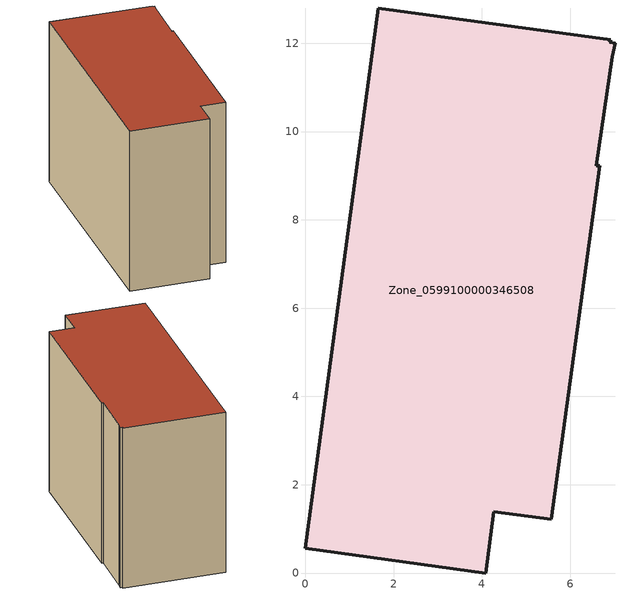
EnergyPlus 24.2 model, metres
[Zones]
Zone_0599100000346508
 floor ground (C_G): 6.92,12.09 6.9,12.02 7.02,12.01 6.96,11.69 6.59,9.23 6.67,9.23 5.58,1.22 4.28,1.39 4.09,0 0,0.56 1.65,12.8 z0
 wall outside (C_F): 6.92,12.09 1.65,12.8 0,0.56 4.09,0 4.28,1.39 5.58,1.22 6.67,9.23 6.59,9.23 6.96,11.69 7.02,12.01 6.9,12.02 6.92,12.09 z0:8.8
 roof outside (C_R): 6.9,12.02 6.92,12.09 1.65,12.8 0,0.56 4.09,0 4.28,1.39 5.58,1.22 6.67,9.23 6.59,9.23 6.96,11.69 7.02,12.01 z8.8
[BUILDING]
Pand.0599100000346508: North Axis=0; Terrain=City; Loads Convergence Tolerance Value=0.04; Temperature Convergence Tolerance Value=0.4; Solar Distribution=FullExterior; Maximum Number of Warmup Days=25; Minimum Number of Warmup Days=1
[Site:Location]
Rotterdam.The.Hague.AP_ZH_NLD Design_Conditions: Latitude=51.96; Longitude=4.45; Time Zone=1; Elevation=-4.5
[SITE:GROUNDTEMPERATURE:BUILDINGSURFACE]
18, 18, 18, 18, 18, 18, 18, 18, 18, 18, 18, 18
[MATERIAL] Thermal Absorptance=0.9; Solar Absorptance=0.7; Visible Absorptance=0.7
Name | Roughness | Thickness | Conductivity | Density | Specific Heat
G.TC.1992-2005 | MediumSmooth | 0.15 | 0.06 | 540 | 1210
F.TC.1992-2005 | Rough | 0.3 | 0.12 | 1920 | 840
R.TC.1992-2005 | MediumRough | 0.2 | 0.08 | 1500 | 1000
[CONSTRUCTION]
C_G: G.TC.1992-2005
C_F: F.TC.1992-2005
C_R: R.TC.1992-2005
[ZONE]
Zone_0599100000346508: Type=1; Multiplier=1; Ceiling Height=Autocalculate; Volume=Autocalculate; Floor Area=autocalculate; Part of Total Floor Area=Yes
[ZONEINFILTRATION:DESIGNFLOWRATE]
Infil_Zone_0599100000346508: Zone or ZoneList or Space or SpaceList=Zone_0599100000346508; Schedule=AlwaysOn; Design Flow Rate Calculation Method=Flow/Area; Flow Rate per Floor Area=0.0015; Constant Term Coefficient=1; Temperature Term Coefficient=0; Velocity Term Coefficient=0; Velocity Squared Term Coefficient=0
[HVACTEMPLATE:ZONE:IDEALLOADSAIRSYSTEM]
Zone_0599100000346508: Maximum Heating Supply Air Temperature=50; Minimum Cooling Supply Air Temperature=13; Maximum Heating Supply Air Humidity Ratio=0.0156; Minimum Cooling Supply Air Humidity Ratio=0.0077; Heating Limit=NoLimit; Cooling Limit=NoLimit; Dehumidification Control Type=ConstantSensibleHeatRatio; Cooling Sensible Heat Ratio=0.7; Dehumidification Setpoint=60; Humidification Control Type=None; Humidification Setpoint=30; Outdoor Air Method=None; Outdoor Air Flow Rate per Person=0.00944; Outdoor Air Flow Rate per Zone Floor Area=0; Outdoor Air Flow Rate per Zone=0; Demand Controlled Ventilation Type=None; Outdoor Air Economizer Type=NoEconomizer; Heat Recovery Type=None; Sensible Heat Recovery Effectiveness=0.7; Latent Heat Recovery Effectiveness=0.65
[ZONECONTROL:THERMOSTAT]
ThermostatControl_Zone_0599100000346508: Zone or ZoneList=Zone_0599100000346508; Control Type Schedule=DualSetpointControlType; Control 1=Thermostat_Zone_0599100000346508; Temperature Difference Between Cutout And Setpoint=0
[THERMOSTATSETPOINT:DUALSETPOINT]
Thermostat_Zone_0599100000346508: Heating Setpoint Temperature Schedule=HeatingSetpoint_Zone_0599100000346508; Cooling Setpoint Temperature Schedule=CoolingSetpoint_Zone_0599100000346508
[SCHEDULE:COMPACT]
HeatingSetpoint_Zone_0599100000346508: Through: 12/31, For: AllDays, Until: 24:00, 21
CoolingSetpoint_Zone_0599100000346508: Through: 12/31, For: AllDays, Until: 24:00, 24
DualSetpointControlType: Through: 12/31, For: AllDays, Until: 24:00, 4
AlwaysOn: Through: 12/31, For: AllDays, Until: 24:00, 1
